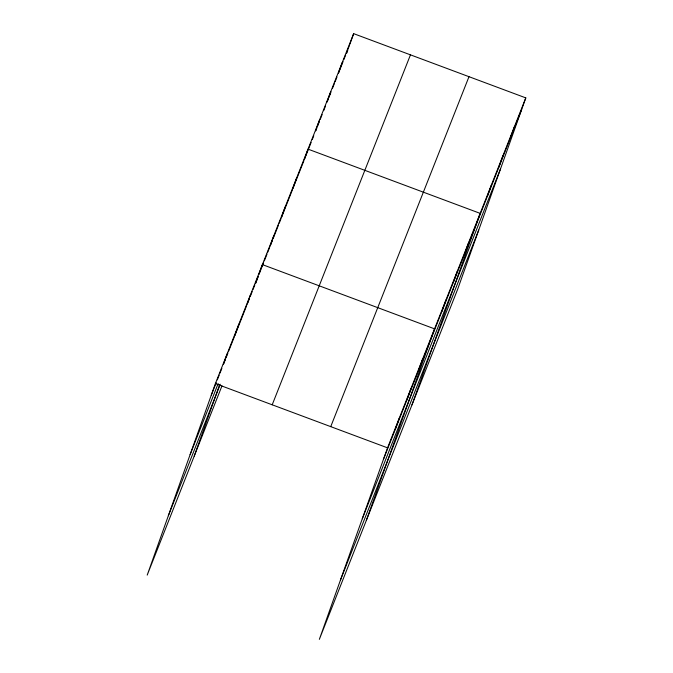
<?xml version="1.0" encoding="UTF-8"?>
<svg xmlns="http://www.w3.org/2000/svg" width="673" height="673" viewBox="0 0 673 673"><rect width="100%" height="100%" fill="white"/><g stroke="black" fill="none" stroke-linecap="round" stroke-linejoin="round"><path stroke-width="1.01" d="M525.798 97.888L387.547 447.839L319.347 639.35L457.606 289.398L525.798 97.888L353.653 33.65L215.394 383.602L147.202 575.112L221.964 385.881M227.146 353.855L223.352 364.505L225.287 359.719M238.898 324.108L234.759 335.726L246.511 305.979M246.856 305.012L250.65 294.362M194.211 456.126L219.558 384.931M255.799 283.165L258.264 276.233L255.614 282.954M270.016 246.394L273.81 235.743M281.423 217.53L285.217 206.872M296.625 178L292.831 188.659L303.893 160.754M319.431 120.265L315.637 130.915L316.815 128.03M330.838 91.393L327.044 102.044L328.222 99.158M342.246 62.522L338.452 73.172L343.053 61.63M346.696 53.184L347.756 50.214M349.859 44.3L353.653 33.65M395.16 429.711L399.299 418.093M406.913 399.964L411.043 388.346M418.665 370.217L422.795 358.6M366.356 520.364L434.548 328.853L262.403 264.615L258.954 274.298L260.922 269.503M441.816 311.607L445.955 299.981M453.223 282.736L457.362 271.11M464.631 253.864L468.77 242.238M411.977 404.885L480.177 213.375L308.024 149.137L304.238 159.787L311.111 142.466M487.445 196.121L491.584 184.503M498.853 167.249L502.983 155.631M510.252 138.377L514.391 126.76M211.255 395.219L216.184 382.744M217.32 379.866L219.221 375.071M219.978 373.153L221.871 368.35M226.044 357.8L227.937 352.997M228.694 351.079L234.381 336.685M247.647 303.102L249.17 299.266M250.306 296.389L252.198 291.586M252.955 289.668L254.857 284.872M261.688 267.576L263.589 262.764M264.346 260.838L267.013 254.1M267.77 252.182L269.671 247.37M270.428 245.443L272.329 240.631M273.095 238.705L278.412 225.228M279.177 223.31L281.078 218.498M281.457 217.53L292.486 189.626M312.255 139.58L313.778 135.736M317.58 126.112L319.482 121.3M320.239 119.373L322.14 114.561M323.663 110.709L325.564 105.897M328.979 97.24L330.88 92.428M332.403 88.575L334.304 83.763M335.07 81.837L336.963 77.025M343.81 59.704L345.712 54.892M346.469 52.965L349.514 45.268M190.123 454.586L218.17 383.576M168.343 515.745L220.29 384.258M272.203 404.801L410.463 54.85M330.737 426.64L468.988 76.688M383.408 459.457L521.659 109.506M362.267 518.824L500.519 168.873M340.488 579.983L478.747 230.031M215.394 383.602L387.547 447.839"/></g></svg>
